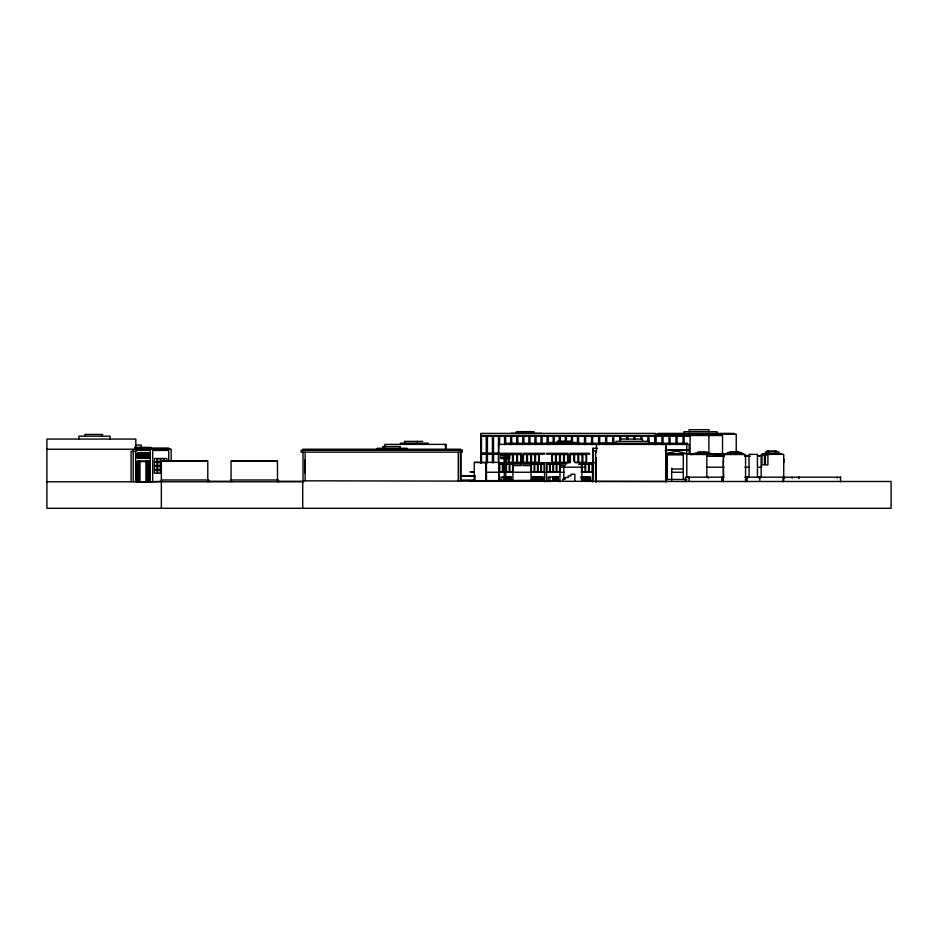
<?xml version="1.0" encoding="UTF-8"?>
<svg xmlns="http://www.w3.org/2000/svg" width="938" height="938" viewBox="0 0 938 938"><rect width="100%" height="100%" fill="white"/><g stroke="black" fill="none" stroke-linecap="round" stroke-linejoin="round"><path stroke-width="1.41" d="M504.187 480.655L504.621 454.907M506.157 455.669L506.192 454.907L505.746 466.034L504.187 465.975L504.515 457.861M504.609 455.61L504.632 454.848M506.074 457.92L505.77 465.975L504.21 465.916M509.17 458.823L509.311 455.094M666.062 453.605L676.427 451.131L686.792 453.605M655.439 434.142L736.236 434.142L736.236 453.031M480.819 435.502L722.53 435.502L722.53 454.496M557.219 441.153L570.972 441.153M422.721 441.411L404.571 441.411L404.571 443.193M649.061 441.329L615.996 441.329L615.996 443.264M598.573 443.264L663.752 443.264L663.752 444.378M616.794 443.299L505.969 443.299L505.969 444.378M648.451 443.299L687.167 443.299L687.167 444.378M498.441 444.378L689.172 444.378L689.172 454.496M135.635 445.093L141.275 445.093L141.275 447.356M445.069 445.128L445.902 445.058M134.826 447.356L150.655 447.356L150.655 448.047M134.826 448.047L168.746 448.047L168.746 448.798M597.354 448.282L592.769 448.282L592.769 450.193L596.451 451.541L596.451 444.378M135.647 448.798L170.036 449.22M46.9 449.22L171.173 449.22L171.173 460.546M665.347 449.935L688.644 450.193M592.98 450.193L592.453 481.78L590.553 480.819L590.553 477.008L580.388 477.008M665.347 450.193L689.172 450.193M596.451 451.541L595.595 451.541L595.595 481.78M697.661 451.999L707.346 451.999M595.595 452.644L596.451 452.644M498.488 453.113L493.517 453.113L493.517 436.053L498.488 436.053L498.441 463.079M665.874 453.605L721.451 453.886M498.488 454.215L493.517 454.215L493.517 462.786M504.621 454.133L500.306 454.133L500.306 453.324L521.235 453.324L521.235 462.715M505.031 454.543L508.349 454.543M706.83 454.496L745.558 454.496L745.558 481.78M724.183 455.88L715.964 456.267M744.772 455.88L749.052 455.88M757.447 455.88L761.48 455.88M706.83 456.267L724.183 456.267M744.772 456.267L750.294 456.267M757.447 456.267L761.703 456.267M595.595 458.061L596.451 458.061M595.595 460.863L596.451 460.863M498.758 462.387L474.229 462.387L474.229 481.276M575.662 462.293L577.867 462.293L577.867 454.543L574.56 454.543L574.56 462.293M485.954 462.715L474.558 462.387M498.758 462.715L569.987 462.715M575.522 462.715L596.451 462.715M566.669 463.947L546.514 463.947L546.514 481.78L548.179 480.819L548.179 477.008L558.345 477.008L558.345 480.819L559.951 481.78L559.951 465.576L565.321 465.576M579.813 463.947L592.453 463.947M578.617 464.263L581.501 464.263L581.501 471.92M595.595 464.767L596.451 464.767M723.315 464.767L723.667 454.496M595.595 465.893L596.451 465.893M723.315 465.893L723.667 477.196M595.595 466.667L596.451 466.667M560.092 467.183L585.617 467.183M706.83 467.23L724.195 467.23M744.96 467.23L749.052 467.23M757.447 467.23L761.703 467.23M671.702 469.023L683.345 469.023M474.229 471.802L470.067 471.802L474.229 472.248M505.817 471.92L503.073 471.92L503.073 464.263L505.817 464.263L505.746 480.655M486.494 472.248L564.184 472.248M581.126 472.248L592.453 472.248M671.702 472.248L682.653 472.248M460.628 475.941L475.226 475.941M460.652 476.211L474.956 476.211L474.956 480.045L460.652 480.045M723.913 477.196L685.35 477.196L685.35 481.78M744.924 477.196L840.753 477.196M581.032 479.013L582.932 479.013L582.932 476.633M512.007 479.611L505.453 479.611L505.453 477.231M532.772 479.611L542.328 479.611L542.328 477.231M558.04 479.611L552.787 479.611L552.787 477.231M581.466 479.611L589.662 479.611L589.662 477.231M666.062 479.482L686.792 479.482M161.348 479.998L208.576 479.998L209.28 481.78M231.053 479.998L278.281 479.998L278.996 481.78M665.874 481.487L302.704 480.819L302.704 508.29M161.887 481.276L150.268 481.78L150.268 450.416L135.647 450.416L135.647 481.78M207.064 481.276L231.827 481.276M278.269 481.276L303.431 481.276M540.698 481.276L543.583 481.276M547.511 481.276L558.626 481.276M581.607 481.276L591.667 481.276M596.451 481.487L891.1 481.487L891.1 508.29L46.9 508.29L46.9 439.066L135.811 439.066L135.811 451.377L131.085 451.377L131.085 481.78M46.9 481.78L303.431 481.78M480.819 453.664L498.277 453.687M688.539 453.875L692.854 453.875M503.87 458.213L507.224 458.272M503.26 458.33L507.224 458.424M713.267 454.496L715.225 456.267M595.595 480.819L596.451 481.78L596.451 480.819M685.35 479.482L686.792 481.487M840.518 477.196L840.518 481.78M837.224 477.196L837.224 478.181M799.176 477.184L799.176 478.181M798.684 477.196L798.684 478.181M792.118 477.184L792.118 478.181M784.731 477.196L784.731 478.181M783.769 459.186L783.769 462.586M783.734 481.487L783.734 454.344L761.164 454.344L761.164 477.196M782.972 477.196L782.972 481.78M781.542 454.344L781.542 453.605L762.875 453.605L762.875 454.344M778.915 453.605L778.915 451.882L765.619 451.882L765.619 453.605M776.547 451.882L776.547 450.944L767.167 450.944L767.167 451.882M775.433 450.944L775.433 451.882M768.269 450.944L768.269 451.882M759.968 477.196L759.968 478.181M759.686 477.196L759.686 481.487M758.924 477.196L758.924 478.181M757.447 477.196L757.447 454.379L749.052 454.379L749.052 477.196M747.574 477.196L747.574 478.181M747.023 477.196L747.023 481.487M746.671 477.196L746.671 478.181M743.259 454.496L743.259 453.605L725.602 453.605L725.602 454.496M741.477 453.605L741.477 452.515L727.442 452.515L727.442 453.605M738.499 452.515L738.499 451.682L730.198 451.682L730.198 452.515M737.514 451.682L737.514 452.515M734.7 451.682L734.7 452.515M733.727 434.142L733.727 433.403L657.948 433.403L657.948 434.142M733.727 451.682L733.727 452.515M731.183 451.682L731.183 452.515M725.039 433.403L725.039 434.142M725.051 454.496L689.911 454.496M724.57 454.25L690.591 454.25M723.315 454.496L723.315 481.78M722.19 477.196L722.19 478.181M721.838 477.196L721.838 481.487M717.078 433.403L717.078 431.703L684.013 431.703L684.013 433.403M710.125 453.886L710.125 452.937L695.398 452.937L695.398 453.886M708.964 431.703L708.964 429.71L689.09 429.71L689.09 431.703M708.905 435.502L708.905 453.886M708.296 477.196L708.296 478.181M706.83 453.605L706.83 477.196M704.215 451.999L704.215 452.937M703.899 451.999L703.899 452.937M700.674 451.999L700.674 452.937M700.381 451.999L700.381 452.937M691.154 453.886L691.154 454.719M690.087 453.113L690.087 436.053L684.142 436.053L684.142 444.589M689.172 477.196L689.172 481.487M688.269 477.196L688.269 478.181M686.792 443.299L686.792 477.196M683.298 479.482L683.298 454.871L667.328 454.871L667.328 479.482M683.04 444.589L683.04 436.053L677.107 436.053L677.107 444.589M676.005 444.589L676.005 436.053L670.072 436.053L670.072 444.589M671.702 468.168L671.702 480.42M668.97 444.589L668.97 436.053L663.025 436.053L663.025 444.589M666.062 444.378L666.062 481.78M665.874 444.378L665.874 481.78M661.935 444.589L661.935 436.053L655.99 436.053L655.99 444.589M655.439 435.595L655.439 433.403L480.819 433.403L480.819 463.431M655.439 435.783L655.439 444.577M654.888 444.589L654.888 436.053L648.955 436.053L648.955 444.589M647.853 441.739L647.853 436.053L641.909 436.053L641.909 438.902M642.46 441.329L642.46 439.078L619.948 439.078L619.948 441.329M640.818 438.902L640.818 436.053L634.874 436.053L634.874 438.902M633.771 438.902L633.771 436.053L627.839 436.053L627.839 438.902M626.736 438.902L626.736 436.053L620.792 436.053L620.792 438.902M619.701 441.739L619.701 436.053L613.757 436.053L613.757 444.589M612.655 444.589L612.655 436.053L606.722 436.053L606.722 444.589M605.62 444.589L605.62 436.053L599.675 436.053L599.675 444.589M598.585 444.589L598.585 436.053L592.64 436.053L592.64 444.589M595.982 458.061L595.982 481.78M592.98 448.282L592.98 481.78M591.538 444.589L591.538 436.053L585.605 436.053L585.605 444.589M589.064 476.633L589.064 479.013L587.176 479.013L587.176 476.633M586.59 462.715L586.59 454.133L589.662 454.133L589.662 453.324L569.987 453.324L569.987 461.379M586.004 476.633L586.004 479.013L584.104 479.013L584.104 476.633M584.503 444.589L584.503 436.053L578.558 436.053L578.558 444.589M581.923 467.183L581.923 480.819M578.793 443.299L578.793 442.49L547.78 442.49L547.78 443.299M577.468 443.17L577.468 436.053L572.485 436.053L572.485 443.17M574.83 480.819L574.83 474.241L570.949 474.241L570.949 475.883L568.229 475.883L568.229 477.524L565.215 477.524L565.215 479.177L562.753 479.177L562.753 480.819M573.716 461.004L573.716 454.543L570.398 454.543L570.398 462.293M571.383 443.17L571.383 436.053L566.411 436.053L566.411 441.739M568.006 462.715L568.006 453.324L546.514 453.324L546.514 454.133L551.884 454.133L551.884 462.715M565.309 441.739L565.309 436.053L560.338 436.053L560.338 441.739M563.785 467.183L563.785 479.447M559.236 441.739L559.236 436.053L554.264 436.053L554.264 443.17M558.098 476.633L558.098 479.013L556.328 479.013L556.328 476.633M555.155 476.633L555.155 479.013L553.373 479.013L553.373 476.633M553.162 443.17L553.162 436.053L548.191 436.053L548.191 444.589M549.996 477.407L549.996 481.78M547.089 444.589L547.089 436.053L542.117 436.053L542.117 444.589M541.73 476.633L541.73 479.013L539.842 479.013L539.842 476.633M541.566 433.403L511.187 433.403M541.015 444.589L541.015 436.053L536.044 436.053L536.044 444.589M539.151 462.715L539.151 454.133L544.544 454.133L544.544 453.324L523.005 453.324L523.005 462.715M538.658 476.633L538.658 479.013L536.771 479.013L536.771 476.633M535.586 476.633L535.586 479.013L533.699 479.013L533.699 476.633M534.941 444.589L534.941 436.053L529.958 436.053L529.958 444.589M534.015 433.403L534.015 431.644L516.392 431.644L516.392 433.403M532.948 480.819L532.948 477.008L543.114 477.008L543.114 480.819L544.544 481.78L544.544 463.947L523.005 463.947L523.005 465.576L531.084 465.576L531.084 480.42M532.514 476.633L532.514 479.013M528.868 444.589L528.868 436.053L523.885 436.053L523.885 444.589M522.783 444.589L522.783 436.053L517.811 436.053L517.811 444.589M516.709 444.589L516.709 436.053L511.738 436.053L511.738 444.589M512.922 480.42L512.922 465.576L521.235 465.576L521.235 463.947L499.356 463.947L499.356 480.42M511.233 480.819L511.233 477.008L501.056 477.008L501.056 480.819M510.764 476.633L510.764 479.013L508.994 479.013L508.994 476.633M510.635 444.589L510.635 436.053L505.664 436.053L505.664 444.589M508.349 458.424L508.349 462.293L505.031 462.293L505.031 458.424M507.81 476.633L507.81 479.013L506.039 479.013L506.039 476.633M504.562 444.589L504.562 436.053L499.591 436.053L499.591 444.589M504.621 458.424L504.621 462.715M503.26 477.032L503.26 481.276M498.758 444.378L498.758 481.276M492.415 462.786L492.415 454.215L487.443 454.215L487.443 462.786M486.494 481.276L486.341 454.215L481.358 454.215L481.358 462.786M485.954 462.387L485.954 481.276M481.452 454.309L481.452 462.762M461.062 452.139L461.062 480.819M460.64 450.287L460.64 449.22L302.763 449.22L302.763 450.287M460.394 452.139L460.394 480.819M458.248 452.139L458.248 480.819M445.902 450.088L445.902 444.378L384.92 444.378L384.92 446.887M445.538 444.378L445.538 450.17M428.127 444.378L428.127 443.193L400.444 443.193L400.444 444.378M417.351 441.411L417.351 443.193M417.058 441.411L417.058 443.193M407.221 449.22L407.221 448.282L377.275 448.282L377.275 449.22M400.221 448.282L400.221 446.523L382.751 446.523L382.751 448.282M305.167 459.784L305.167 462.434M305.167 463.36L305.167 466.01M305.167 466.948L305.167 469.598M305.167 470.524L305.167 473.174M305.155 452.139L305.155 480.819M303.021 452.139L303.009 481.78M277.484 481.78L277.484 460.957L231.053 460.957L231.053 481.78M276.651 460.957L231.885 460.957M207.779 481.78L207.779 460.957L161.348 460.957L161.348 508.29M206.876 460.957L162.239 460.957M168.746 460.394L168.746 450.416L152.695 450.416L152.695 481.78M166.894 460.593L166.894 458.494L164.302 458.494L164.302 460.593M163.587 460.593L163.587 458.494L160.996 458.494L160.996 461.637M160.996 462.352L160.996 465.494M160.996 466.209L160.996 469.352M160.996 470.067L160.996 473.209M148.556 481.78L148.556 461.543L137.534 461.543L137.534 481.78M147.137 460.394L147.137 481.78M145.929 460.394L145.929 481.78M139.961 461.332L139.961 481.78M138.765 461.004L138.765 481.78M133.219 450.416L133.219 481.78M110.086 439.066L110.086 436.182L78.862 436.182L78.862 439.066M102.43 436.182L102.43 434.435L84.995 434.435L84.995 436.182M500.951 454.766L500.81 458.506L509.709 458.788L509.85 455.047L500.951 454.766M502.393 457.627L507.892 458.049L502.393 457.627M502.475 455.587L507.974 455.974L502.475 455.587M486.247 436.147L481.452 436.147L481.452 453.031L486.247 453.031L486.247 436.147M492.415 436.053L487.443 436.053L487.443 453.113L492.415 453.113L492.415 436.053M462.282 450.287L301.121 450.287L301.121 452.139L462.282 452.139L462.282 450.287M148.802 453.019L137.288 453.019L137.288 458.33L148.802 458.33L148.802 453.019M142.857 453.206L137.487 453.206L137.487 454.156L142.857 454.156L142.857 453.206M148.603 453.206L143.233 453.206L143.233 454.156L148.603 454.156L148.603 453.206M142.857 454.531L137.487 454.531L137.487 455.481L142.857 455.481L142.857 454.531M148.603 454.531L143.233 454.531L143.233 455.481L148.603 455.481L148.603 454.531M512.5 454.543L509.193 454.543L509.193 462.293L512.5 462.293L512.5 454.543M516.662 454.543L513.344 454.543L513.344 462.293L516.662 462.293L516.662 454.543M520.813 454.543L517.495 454.543L517.495 462.293L520.813 462.293L520.813 454.543M526.617 454.543L523.427 454.543L523.427 462.293L526.617 462.293L526.617 454.543M530.662 454.543L527.461 454.543L527.461 462.293L530.662 462.293L530.662 454.543M534.695 454.543L531.506 454.543L531.506 462.293L534.695 462.293L534.695 454.543M538.74 454.543L535.539 454.543L535.539 462.293L538.74 462.293L538.74 454.543M555.495 454.543L552.306 454.543L552.306 462.293L555.495 462.293L555.495 454.543M559.529 454.543L556.34 454.543L556.34 462.293L559.529 462.293L559.529 454.543M563.562 454.543L560.373 454.543L560.373 462.293L563.562 462.293L563.562 454.543M567.596 454.543L564.395 454.543L564.395 462.293L567.596 462.293L567.596 454.543M582.017 454.543L578.711 454.543L578.711 462.293L582.017 462.293L582.017 454.543M586.168 454.543L582.861 454.543L582.861 462.293L586.168 462.293L586.168 454.543M764.435 454.836L761.926 454.836L761.926 464.896L764.435 464.896L764.435 454.836M767.917 454.836L765.42 454.836L765.42 464.896L767.917 464.896L767.917 454.836M142.857 455.856L137.487 455.856L137.487 456.806L142.857 456.806L142.857 455.856M148.603 455.856L143.233 455.856L143.233 456.806L148.603 456.806L148.603 455.856M142.857 457.193L137.487 457.193L137.487 458.131L142.857 458.131L142.857 457.193M148.603 457.193L143.233 457.193L143.233 458.131L148.603 458.131L148.603 457.193M156.986 458.494L154.395 458.494L154.395 461.637L156.986 461.637L156.986 458.494M160.281 458.494L157.701 458.494L157.701 461.637L160.281 461.637L160.281 458.494M149.025 461.074L137.065 461.074L137.065 482.249L149.025 482.249L149.025 461.074M156.986 462.352L154.395 462.352L154.395 465.494L156.986 465.494L156.986 462.352M160.281 462.352L157.701 462.352L157.701 465.494L160.281 465.494L160.281 462.352M502.428 464.263L499.684 464.263L499.684 471.92L502.428 471.92L502.428 464.263M509.205 464.263L506.461 464.263L506.461 471.92L509.205 471.92L509.205 464.263M512.605 464.263L509.862 464.263L509.862 471.92L512.605 471.92L512.605 464.263M534.121 464.263L531.4 464.263L531.4 471.92L534.121 471.92L534.121 464.263M537.486 464.263L534.766 464.263L534.766 471.92L537.486 471.92L537.486 464.263M540.851 464.263L538.131 464.263L538.131 471.92L540.851 471.92L540.851 464.263M544.216 464.263L541.496 464.263L541.496 471.92L544.216 471.92L544.216 464.263M549.551 464.263L546.831 464.263L546.831 471.92L549.551 471.92L549.551 464.263M552.904 464.263L550.196 464.263L550.196 471.92L552.904 471.92L552.904 464.263M556.269 464.263L553.549 464.263L553.549 471.92L556.269 471.92L556.269 464.263M559.623 464.263L556.914 464.263L556.914 471.92L559.623 471.92L559.623 464.263M585.042 464.263L582.158 464.263L582.158 471.92L585.042 471.92L585.042 464.263M588.583 464.263L585.699 464.263L585.699 471.92L588.583 471.92L588.583 464.263M592.124 464.263L589.228 464.263L589.228 471.92L592.124 471.92L592.124 464.263M156.986 466.209L154.395 466.209L154.395 469.352L156.986 469.352L156.986 466.209M160.281 466.209L157.701 466.209L157.701 469.352L160.281 469.352L160.281 466.209M156.986 470.067L154.395 470.067L154.395 473.209L156.986 473.209L156.986 470.067M160.281 470.067L157.701 470.067L157.701 473.209L160.281 473.209L160.281 470.067M541.601 480.491L470.149 480.76L541.601 480.491"/></g></svg>
